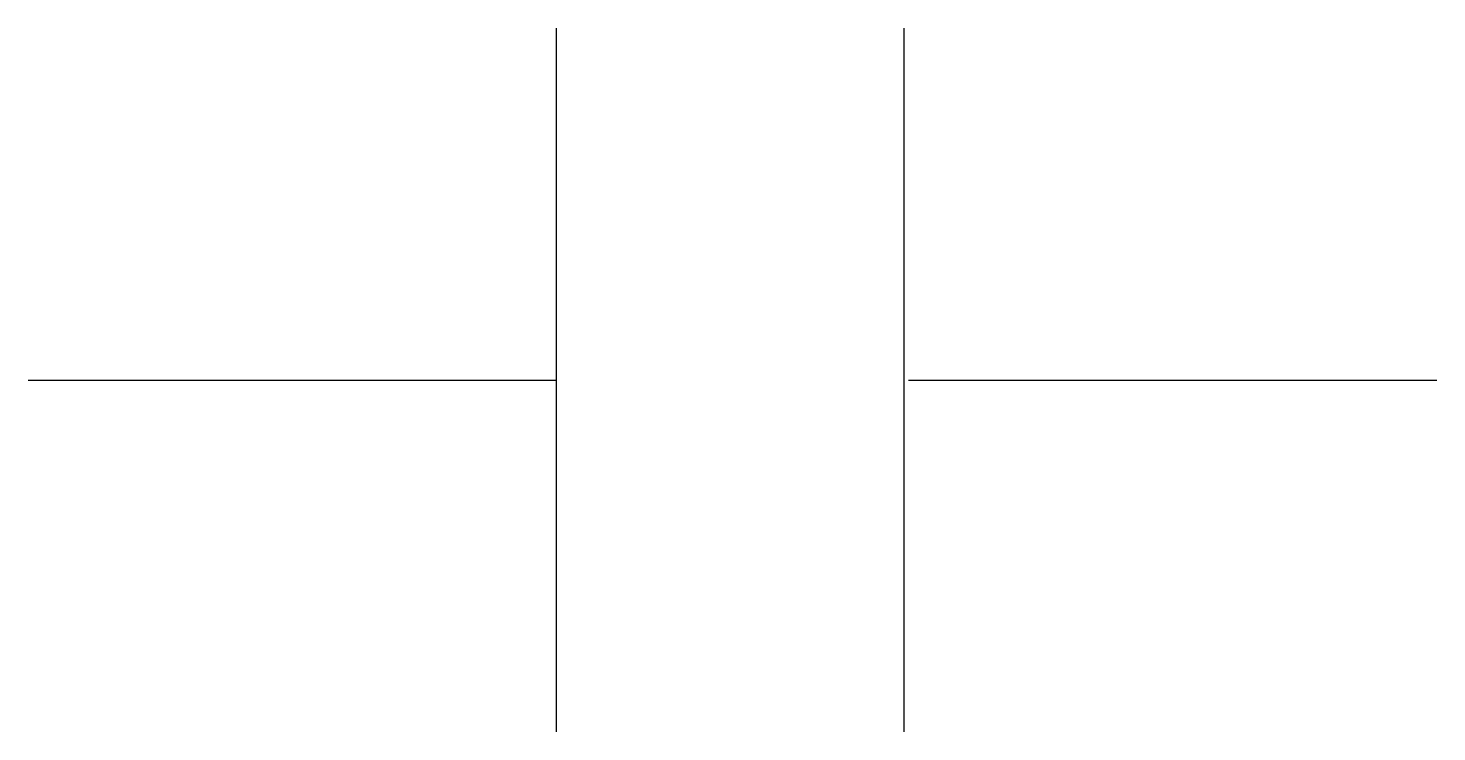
# Model space of a CAD drawing. Header units: millimetres. Extents: x 0 to 40, y -10 to 10.
import ezdxf

# ---------------------------------------------------------------- set-up
doc = ezdxf.new("R2010")
doc.units = ezdxf.units.MM

msp = doc.modelspace()

# ---------------------------------------------------------------- linework, layer by layer
for p, q in [((15, -10), (15, 10)), ((24.872, -10), (24.872, 10)), ((0, 0), (15, 0)), ((25, 0), (40, 0))]:
    msp.add_line(p, q)

doc.saveas('drawing.dxf')
